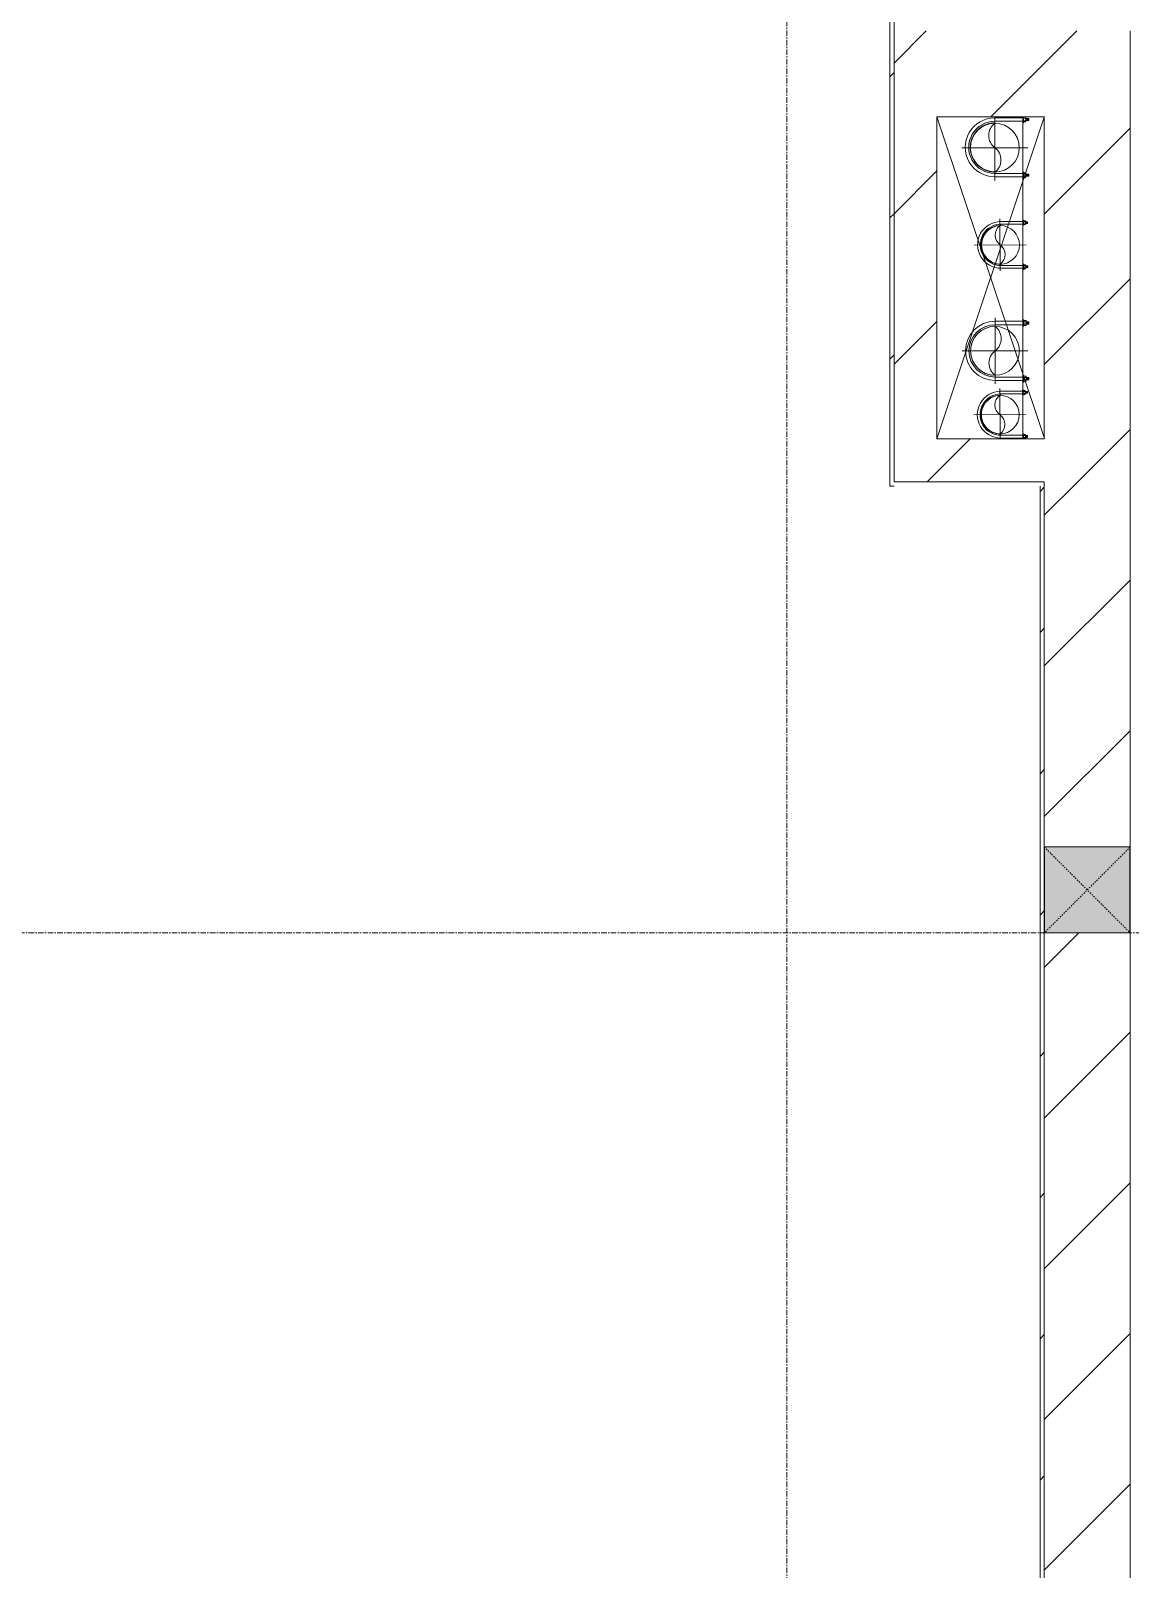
# Model space of a CAD drawing. Header units: millimetres. Extents: x 5121 to 246734, y -48180 to 129206.
# Drawn here: x 116493 to 119053, y 46956 to 50537 of the extents above; entities that cross this region are included whole.
import ezdxf

# ---------------------------------------------------------------- set-up
doc = ezdxf.new("R2010")
doc.units = ezdxf.units.MM
for name, pattern in [('Dash', [6, 3, -3]), ('Grid Line', [22.225, 12.7, -3.175, 3.175, -3.175]), ('IMPORT-CENTER _3_', [10.16, 6.35, -1.27, 1.27, -1.27])]:
    doc.linetypes.add(name, pattern=pattern)
for name, color, linetype, lineweight in [('0-2', 50, 'Continuous', 9), ('A-WALL', 113, 'Continuous', 9), ('A-WALL-1', 250, 'Continuous', 18), ('A-WALL-PATT-3', 111, 'Continuous', 9), ('G-IMPT', 8, 'Continuous', 9), ('G-IMPT-2', 8, 'IMPORT-CENTER _3_', 9), ('M-EQPM', 50, 'Continuous', 9), ('S-COLS', 52, 'Continuous', 9), ('S-COLS-1', 7, 'Continuous', 5), ('S-COLS-5', 52, 'Continuous', 25), ('S-COLS-6', 52, 'Dash', 9), ('S-COLS-HDLN', 52, 'Dash', 9), ('S-GRID-1', 1, 'Grid Line', 9)]:
    doc.layers.add(name, color=color, linetype=linetype, lineweight=lineweight)
pattern_1 = [(45, (0, 0), (-175.3625, 175.3625), [])]
pattern_2 = [(45, (0, 0), (-164.40233, 164.40233), [])]

# ---------------------------------------------------------------- blocks, each defined once
blk = doc.blocks.new('TKTC_XREF_251221_MB TANG 1 - TKTC_XREF_260130_MB TANG 1_dwg_CUM U_DN100-V308-TKCS_MB TỔNG THỂ TẦNG 1')
at = {"layer": 'G-IMPT'}
for p, q in [((-79.1, 66.6), (-79.1, 63.4)), ((-76.6, 66.6), (-76.6, 63.4)), ((-74.6, 66.6), (-74.6, 63.4)), ((-72.7, 69.3), (-72.7, 60.7)), ((-66.9, 67.9), (-71.7, 67.9)), ((-66.9, 62.1), (-71.7, 62.1)), ((-65, 69), (0, 69)), ((-79.1, -63.4), (-79.1, -66.6)), ((-76.6, -63.4), (-76.6, -66.6)), ((-74.6, -63.4), (-74.6, -66.6)), ((-72.7, -60.7), (-72.7, -69.3)), ((-66.9, -62.1), (-71.7, -62.1)), ((-66.9, -67.9), (-71.7, -67.9)), ((-66.9, -72.7), (-66.9, -70.8)), ((-65, -69), (0, -69))]:
    blk.add_line(p, q, dxfattribs=at)
at = {"layer": 'G-IMPT', "flags": 128}
for points in [[(-72.7, 67.6), (-78.1, 67.6), (-78.1, 62.4), (-72.7, 62.4)], [(-71.7, 59.2), (-66.9, 59.2), (-66.9, 70.8), (-71.7, 70.8)], [(-66.9, 70.8), (-66.9, 72.7), (-65, 72.7), (-65, 57.3), (-66.9, 57.3), (-66.9, 59.2)], [(-65, 61), (0, 61), (0, 57)], [(-72.7, -62.4), (-78.1, -62.4), (-78.1, -67.6), (-72.7, -67.6)], [(-71.7, -70.8), (-66.9, -70.8), (-66.9, -59.2), (-71.7, -59.2)], [(-66.9, -59.2), (-66.9, -57.3), (-65, -57.3), (-65, -72)], [(-65, -61), (0, -61), (0, -57)]]:
    blk.add_lwpolyline(points, dxfattribs=at)
at = {"layer": 'G-IMPT'}
for centre, radius, start, end in [((-78.1, 66.6), 0.96, 90, 180), ((-78.1, 63.4), 0.96, 180, 270), ((-71.1, 69.3), 1.56, 112.6199, 247.3801), ((-67.9, 65), 4.8, 143.1301, 216.8699), ((-71.1, 60.7), 1.56, 112.6199, 247.3801), ((0, 0), 69, 270, 90), ((0, 0), 61, 270, 90), ((0, 0), 57, 270, 90), ((-78.1, -63.4), 0.96, 90, 180), ((-78.1, -66.6), 0.96, 180, 270), ((-71.1, -60.7), 1.56, 112.6199, 247.3801), ((-67.9, -65), 4.8, 143.1301, 216.8699), ((-71.1, -69.3), 1.56, 112.6199, 247.3801)]:
    blk.add_arc(centre, radius, start, end, dxfattribs=at)
blk = doc.blocks.new('TKTC_XREF_251221_MB TANG 1 - TKTC_XREF_260130_MB TANG 1_dwg_$cc-V309-TKCS_MB TỔNG THỂ TẦNG 1')
at = {"layer": 'G-IMPT'}
blk.add_circle((0, 0), 0.5, dxfattribs=at)
for centre, radius, start, end in [((0, 0), 0.5, 90, 270), ((0.188, 0.25), 0.313, 126.8699, 233.1301), ((-0.188, -0.25), 0.313, 306.8699, 53.1301)]:
    blk.add_arc(centre, radius, start, end, dxfattribs=at)
at = {"layer": 'G-IMPT-2'}
for p, q in [((0, -0.628), (0, 0.673)), ((-0.673, 0), (0.673, 0))]:
    blk.add_line(p, q, dxfattribs=at)
blk = doc.blocks.new('TKTC_XREF_251221_MB TANG 1 - TKTC_XREF_260130_MB TANG 1_dwg_$cc-4202122-TKCS_MB TỔNG THỂ TẦNG 1')
at = {"layer": 'G-IMPT'}
blk.add_circle((0, 0), 0.5, dxfattribs=at)
for centre, radius, start, end in [((0, 0), 0.5, 90, 270), ((0.188, 0.25), 0.313, 126.8699, 233.1301), ((-0.188, -0.25), 0.313, 306.8699, 53.1301)]:
    blk.add_arc(centre, radius, start, end, dxfattribs=at)
at = {"layer": 'G-IMPT-2'}
for p, q in [((0, -0.673), (0, 0.673)), ((-0.673, 0), (0.673, 0))]:
    blk.add_line(p, q, dxfattribs=at)
blk = doc.blocks.new('TKTC_XREF_251221_MB TANG 1 - TKTC_XREF_260130_MB TANG 1_dwg_CUM U_DN100-V207-TKCS_MB TỔNG THỂ TẦNG 1')
at = {"layer": 'G-IMPT'}
blk.add_hatch(color=256, dxfattribs=at).paths.add_polyline_path([(0, 61), (0, 57), (25.4, 50.7), (36.6, 43.1), (47.8, 30.5), (54.6, 15.8), (55.1, 14.6), (57, 0), (52.8, -20.2), (43.1, -36.6), (30.5, -47.8), (15.8, -54.6), (14.7, -55.1), (0, -58.9), (0, -61), (28.5, -53.7), (40.3, -45.3), (45.3, -40.3), (53.7, -28.5), (59.1, -14.8), (61, 0), (53.7, 28.5), (45.3, 40.3), (32.5, 51.3), (25.1, 55), (14.8, 59.1)])
for p, q in [((-79.1, 66.6), (-79.1, 63.4)), ((-76.6, 66.6), (-76.6, 63.4)), ((-74.6, 66.6), (-74.6, 63.4)), ((-72.7, 69.3), (-72.7, 60.7)), ((-66.9, 67.9), (-71.7, 67.9)), ((-66.9, 62.1), (-71.7, 62.1)), ((-65, 69), (0, 69)), ((-79.1, -63.4), (-79.1, -66.6)), ((-76.6, -63.4), (-76.6, -66.6)), ((-74.6, -63.4), (-74.6, -66.6)), ((-72.7, -60.7), (-72.7, -69.3)), ((-66.9, -62.1), (-71.7, -62.1)), ((-66.9, -67.9), (-71.7, -67.9)), ((-65, -69), (0, -69))]:
    blk.add_line(p, q, dxfattribs=at)
at = {"layer": 'G-IMPT', "flags": 128}
for points in [[(-66.9, 70.8), (-66.9, 72.7), (-65, 72.7), (-65, 57.3), (-66.9, 57.3), (-66.9, 59.2)], [(-72.7, 67.6), (-78.1, 67.6), (-78.1, 62.4), (-72.7, 62.4)], [(-71.7, 59.2), (-66.9, 59.2), (-66.9, 70.8), (-71.7, 70.8)], [(-65, 61), (0, 61), (0, 57)], [(-72.7, -62.4), (-78.1, -62.4), (-78.1, -67.6), (-72.7, -67.6)], [(-71.7, -70.8), (-66.9, -70.8), (-66.9, -59.2), (-71.7, -59.2)], [(-66.9, -59.2), (-66.9, -57.3), (-65, -57.3), (-65, -72.7), (-66.9, -72.7), (-66.9, -70.8)], [(-65, -61), (0, -61), (0, -57)]]:
    blk.add_lwpolyline(points, dxfattribs=at)
at = {"layer": 'G-IMPT'}
for centre, radius, start, end in [((-78.1, 66.6), 0.96, 90, 180), ((-78.1, 63.4), 0.96, 180, 270), ((-71.1, 69.3), 1.56, 112.6199, 247.3801), ((-67.9, 65), 4.8, 143.1301, 216.8699), ((-71.1, 60.7), 1.56, 112.6199, 247.3801), ((0, 0), 69, 270, 90), ((0, 0), 61, 270, 90), ((0, 0), 57, 270, 90), ((-78.1, -63.4), 0.96, 90, 180), ((-78.1, -66.6), 0.96, 180, 270), ((-71.1, -60.7), 1.56, 112.6199, 247.3801), ((-67.9, -65), 4.8, 143.1301, 216.8699), ((-71.1, -69.3), 1.56, 112.6199, 247.3801)]:
    blk.add_arc(centre, radius, start, end, dxfattribs=at)
blk = doc.blocks.new('TKTC_XREF_251221_MB TANG 1 - TKTC_XREF_260130_MB TANG 1_dwg_CUM U_DN100-V310-TKCS_MB TỔNG THỂ TẦNG 1')
at = {"layer": 'G-IMPT'}
blk.add_hatch(color=256, dxfattribs=at).paths.add_polyline_path([(0, 61), (0, 57), (23.6, 51.4), (36.6, 43.1), (47.8, 30.5), (54.6, 15.8), (55.7, 10.1), (57, 0), (52.8, -20.1), (43.1, -36.6), (30.5, -47.8), (15.8, -54.6), (14.8, -55.1), (0, -58.9), (0, -61), (28.5, -53.7), (40.3, -45.3), (45.3, -40.3), (55.1, -25.1), (59.1, -14.8), (60.3, 5.4), (53.7, 28.5), (45.3, 40.3), (35, 49.4), (23.6, 55.7), (6.9, 60.1)])
for p, q in [((-79.1, 66.6), (-79.1, 63.4)), ((-76.6, 66.6), (-76.6, 63.4)), ((-74.6, 66.6), (-74.6, 63.4)), ((-72.7, 69.3), (-72.7, 60.7)), ((-66.9, 67.9), (-71.7, 67.9)), ((-66.9, 62.1), (-71.7, 62.1)), ((-65, 69), (0, 69)), ((-79.1, -63.4), (-79.1, -66.6)), ((-76.6, -63.4), (-76.6, -66.6)), ((-74.6, -63.4), (-74.6, -66.6)), ((-72.7, -60.7), (-72.7, -69.3)), ((-66.9, -62.1), (-71.7, -62.1)), ((-66.9, -67.9), (-71.7, -67.9)), ((-65, -69), (0, -69))]:
    blk.add_line(p, q, dxfattribs=at)
at = {"layer": 'G-IMPT', "flags": 128}
for points in [[(-66.9, 70.8), (-66.9, 72.7), (-65, 72.7), (-65, 57.3), (-66.9, 57.3), (-66.9, 59.2)], [(-72.7, 67.6), (-78.1, 67.6), (-78.1, 62.4), (-72.7, 62.4)], [(-71.7, 59.2), (-66.9, 59.2), (-66.9, 70.8), (-71.7, 70.8)], [(-65, 61), (0, 61), (0, 57)], [(-72.7, -62.4), (-78.1, -62.4), (-78.1, -67.6), (-72.7, -67.6)], [(-71.7, -70.8), (-66.9, -70.8), (-66.9, -59.2), (-71.7, -59.2)], [(-66.9, -59.2), (-66.9, -57.3), (-65, -57.3), (-65, -71.5)], [(-65, -61), (0, -61), (0, -57)]]:
    blk.add_lwpolyline(points, dxfattribs=at)
at = {"layer": 'G-IMPT'}
for centre, radius, start, end in [((-78.1, 66.6), 0.96, 90, 180), ((-78.1, 63.4), 0.96, 180, 270), ((-71.1, 69.3), 1.56, 112.6199, 247.3801), ((-67.9, 65), 4.8, 143.1301, 216.8699), ((-71.1, 60.7), 1.56, 112.6199, 247.3801), ((0, 0), 69, 270, 90), ((0, 0), 61, 270, 90), ((0, 0), 57, 270, 90), ((-78.1, -63.4), 0.96, 90, 180), ((-78.1, -66.6), 0.96, 180, 270), ((-71.1, -60.7), 1.56, 112.6199, 247.3801), ((-67.9, -65), 4.8, 143.1301, 216.8699), ((-71.1, -69.3), 1.56, 112.6199, 247.3801)]:
    blk.add_arc(centre, radius, start, end, dxfattribs=at)
blk = doc.blocks.new('TKTC_XREF_251221_MB TANG 1 - TKTC_XREF_260130_MB TANG 1_dwg_$cc-V311-TKCS_MB TỔNG THỂ TẦNG 1')
at = {"layer": 'G-IMPT'}
blk.add_circle((0, 0), 0.5, dxfattribs=at)
for centre, radius, start, end in [((0, 0), 0.5, 90, 270), ((0.188, 0.25), 0.313, 126.8699, 233.1301), ((-0.188, -0.25), 0.313, 306.8699, 53.1301)]:
    blk.add_arc(centre, radius, start, end, dxfattribs=at)
at = {"layer": 'G-IMPT-2'}
for p, q in [((0, -0.673), (0, 0.635)), ((-0.673, 0), (0.673, 0))]:
    blk.add_line(p, q, dxfattribs=at)
blk = doc.blocks.new('TKTC_XREF_251221_MB TANG 1 - TKTC_XREF_260130_MB TANG 1_dwg_CUM U_DN100-V206-TKCS_MB TỔNG THỂ TẦNG 1')
at = {"layer": 'G-IMPT'}
for p, q in [((-79.1, 66.6), (-79.1, 63.4)), ((-76.6, 66.6), (-76.6, 63.4)), ((-74.6, 66.6), (-74.6, 63.4)), ((-72.7, 69.3), (-72.7, 60.7)), ((-66.9, 67.9), (-71.7, 67.9)), ((-66.9, 62.1), (-71.7, 62.1)), ((-65, 69), (0, 69)), ((-79.1, -63.4), (-79.1, -66.6)), ((-76.6, -63.4), (-76.6, -66.6)), ((-74.6, -63.4), (-74.6, -66.6)), ((-72.7, -60.7), (-72.7, -69.3)), ((-66.9, -62.1), (-71.7, -62.1)), ((-66.9, -67.9), (-71.7, -67.9)), ((-65, -69), (0, -69))]:
    blk.add_line(p, q, dxfattribs=at)
at = {"layer": 'G-IMPT', "flags": 128}
for points in [[(-72.7, 67.6), (-78.1, 67.6), (-78.1, 62.4), (-72.7, 62.4)], [(-71.7, 59.2), (-66.9, 59.2), (-66.9, 70.8), (-71.7, 70.8)], [(-66.9, 70.8), (-66.9, 72.7), (-65, 72.7), (-65, 57.3), (-66.9, 57.3), (-66.9, 59.2)], [(-65, 61), (0, 61), (0, 57)], [(-72.7, -62.4), (-78.1, -62.4), (-78.1, -67.6), (-72.7, -67.6)], [(-71.7, -70.8), (-66.9, -70.8), (-66.9, -59.2), (-71.7, -59.2)], [(-66.9, -59.2), (-66.9, -57.3), (-65, -57.3), (-65, -72.7), (-66.9, -72.7), (-66.9, -70.8)], [(-65, -61), (0, -61), (0, -57)]]:
    blk.add_lwpolyline(points, dxfattribs=at)
at = {"layer": 'G-IMPT'}
for centre, radius, start, end in [((-78.1, 66.6), 0.96, 90, 180), ((-78.1, 63.4), 0.96, 180, 270), ((-71.1, 69.3), 1.56, 112.6199, 247.3801), ((-67.9, 65), 4.8, 143.1301, 216.8699), ((-71.1, 60.7), 1.56, 112.6199, 247.3801), ((0, 0), 69, 270, 90), ((0, 0), 61, 270, 90), ((0, 0), 57, 270, 90), ((-78.1, -63.4), 0.96, 90, 180), ((-78.1, -66.6), 0.96, 180, 270), ((-71.1, -60.7), 1.56, 112.6199, 247.3801), ((-67.9, -65), 4.8, 143.1301, 216.8699), ((-71.1, -69.3), 1.56, 112.6199, 247.3801)]:
    blk.add_arc(centre, radius, start, end, dxfattribs=at)
blk = doc.blocks.new('TKTC_XREF_251221_MB TANG 1 - TKTC_XREF_260130_MB TANG 1_dwg_$cc-4202118-TKCS_MB TỔNG THỂ TẦNG 1')
at = {"layer": 'G-IMPT'}
blk.add_circle((0, 0), 0.5, dxfattribs=at)
for centre, radius, start, end in [((0, 0), 0.5, 90, 270), ((0.188, 0.25), 0.313, 126.8699, 233.1301), ((-0.188, -0.25), 0.313, 306.8699, 53.1301)]:
    blk.add_arc(centre, radius, start, end, dxfattribs=at)
at = {"layer": 'G-IMPT-2'}
for p, q in [((0, -0.673), (0, 0.673)), ((-0.673, 0), (0.673, 0))]:
    blk.add_line(p, q, dxfattribs=at)
blk = doc.blocks.new('TKTC_XREF_251221_MB TANG 1 - TKTC_XREF_260130_MB TANG 1_dwg-4202109-TKCS_MB TỔNG THỂ TẦNG 1')
at = {"layer": 'G-IMPT'}
for p, q in [((-84349.1, -351759.7), (-84349.1, -351009.7)), ((-84299.3, -351009.5), (-84299.3, -351759.7))]:
    blk.add_line(p, q, dxfattribs=at)
for name, p, xscale, yscale, zscale, rotation in [('TKTC_XREF_251221_MB TANG 1 - TKTC_XREF_260130_MB TANG 1_dwg_$cc-V311-TKCS_MB TỔNG THỂ TẦNG 1', (-84414.4, -351081.9), 113.7150000000091, 113.7150000000091, 113.7150000000091, 359.9990086636432), ('TKTC_XREF_251221_MB TANG 1 - TKTC_XREF_260130_MB TANG 1_dwg_CUM U_DN100-V310-TKCS_MB TỔNG THỂ TẦNG 1', (-84414.4, -351081), 0.9975000000000005, 0.9975000000000005, 0.9975000000000005, 180.000991338195), ('TKTC_XREF_251221_MB TANG 1 - TKTC_XREF_260130_MB TANG 1_dwg_$cc-4202118-TKCS_MB TỔNG THỂ TẦNG 1', (-84402.1, -351308.1), 90.00000000005107, 90.00000000005107, 90.00000000005107, 0.3740267799372842), ('TKTC_XREF_251221_MB TANG 1 - TKTC_XREF_260130_MB TANG 1_dwg_CUM U_DN100-V207-TKCS_MB TỔNG THỂ TẦNG 1', (-84413.9, -351554.8), 0.9974999999999965, 0.9974999999999965, 0.9974999999999965, 180.0009913385626), ('TKTC_XREF_251221_MB TANG 1 - TKTC_XREF_260130_MB TANG 1_dwg_$cc-V309-TKCS_MB TỔNG THỂ TẦNG 1', (-84402.7, -351703.2), 90.00000000005107, 90.00000000005107, 90.00000000005107, 0.3740267799372842)]:
    blk.add_blockref(name, p, dxfattribs=dict(xscale=xscale, yscale=yscale, zscale=zscale, rotation=rotation))
at = {"extrusion": (0, 0, -1)}
for name, p, xscale, yscale, zscale, rotation in [('TKTC_XREF_251221_MB TANG 1 - TKTC_XREF_260130_MB TANG 1_dwg_CUM U_DN100-V206-TKCS_MB TỔNG THỂ TẦNG 1', (84400.2, -351308.1), 0.7894736842105242, 0.7894736842105242, -0.7894736842105242, 359.6259732184666), ('TKTC_XREF_251221_MB TANG 1 - TKTC_XREF_260130_MB TANG 1_dwg_$cc-4202122-TKCS_MB TỔNG THỂ TẦNG 1', (84413.9, -351554.8), 113.7150000000092, 113.7150000000092, -113.7150000000092, 179.9990086636432), ('TKTC_XREF_251221_MB TANG 1 - TKTC_XREF_260130_MB TANG 1_dwg_CUM U_DN100-V308-TKCS_MB TỔNG THỂ TẦNG 1', (84400.8, -351703.2), 0.7894736842105242, 0.7894736842105242, -0.7894736842105242, 359.6259732184666)]:
    blk.add_blockref(name, p, dxfattribs=dict(at, xscale=xscale, yscale=yscale, zscale=zscale, rotation=rotation))
blk = doc.blocks.new('TKTC_XREF_251221_MB TANG 1 - TKTC_XREF_251221_MB TANG 1-2038492-TKCS_MB TỔNG THỂ TẦNG 1')
blk.add_blockref('TKTC_XREF_251221_MB TANG 1 - TKTC_XREF_260130_MB TANG 1_dwg-4202109-TKCS_MB TỔNG THỂ TẦNG 1', (169499.1, 384109.7))
blk = doc.blocks.new('G1_SOF - BO TRU - 200x200-3051103-TKCS_MB TỔNG THỂ TẦNG 1')
at = {"layer": 'S-COLS-HDLN'}
for p, q in [((-100, -100), (100, 100)), ((100, -100), (-100, 100))]:
    blk.add_line(p, q, dxfattribs=at)

msp = doc.modelspace()

# ---------------------------------------------------------------- hatches: boundary and pattern name
at = {"layer": 'A-WALL-PATT-3'}
h = msp.add_hatch(dxfattribs=at)
h.set_pattern_fill('FP_43', color=256, style=0, pattern_type=2)
h.set_pattern_definition(pattern_2)
h.paths.add_polyline_path([(118502.5, 49476.9), (118502.5, 53646.9), (118492.5, 53646.9), (118492.5, 49476.9), (118496.6, 49476.9)])
h = msp.add_hatch(dxfattribs=at)
h.set_pattern_fill('FP_1', color=256, style=0, pattern_type=2)
h.set_pattern_definition(pattern_1)
h.paths.add_polyline_path([(118852.9, 50336.9), (119052.5, 50336.9), (119052.5, 50536.9), (118502.5, 50536.9), (118502.6, 50336.9), (118852.6, 50336.9)])
h = msp.add_hatch(dxfattribs=at)
h.set_pattern_fill('FP_1', color=256, style=0, pattern_type=2)
h.set_pattern_definition(pattern_1)
h.paths.add_polyline_path([(118602.5, 49586.9), (118602.1, 50336.9), (118502.5, 50336.9), (118502.6, 49586.9), (118602.1, 49586.9)])
h = msp.add_hatch(dxfattribs=at)
h.set_pattern_fill('FP_1', color=256, style=0, pattern_type=2)
h.set_pattern_definition(pattern_1)
h.paths.add_polyline_path([(118852.6, 49486.9), (119052.5, 49486.9), (119052.5, 50336.9), (118852.5, 50336.9), (118852.5, 49486.9)])
h = msp.add_hatch(dxfattribs=at)
h.set_pattern_fill('FP_1', color=256, style=0, pattern_type=2)
h.set_pattern_definition(pattern_1)
h.paths.add_polyline_path([(118502.6, 49486.9), (118852.5, 49486.9), (118852.5, 49586.9), (118502.5, 49586.9), (118502.5, 49486.9)])
h = msp.add_hatch(dxfattribs=at)
h.set_pattern_fill('FP_43', color=256, style=0, pattern_type=2)
h.set_pattern_definition(pattern_2)
h.paths.add_polyline_path([(118842.5, 45436.9), (118852.5, 45436.9), (118852.5, 45585.3), (118842.5, 45583.1), (118842.5, 45441.8)])
h.paths.add_polyline_path([(118842.5, 46675.3), (118852.5, 46675.3), (118852.5, 49486.9), (118842.5, 49486.9), (118842.5, 47441.8)])
h = msp.add_hatch(dxfattribs=at)
h.set_pattern_fill('FP_1', color=256, style=0, pattern_type=2)
h.set_pattern_definition(pattern_1)
h.paths.add_polyline_path([(119052.5, 45436.9), (119050.6, 45585.3), (118852.5, 45585.3), (118852.8, 45436.9)])
h.paths.add_polyline_path([(119052.5, 46675.3), (119052.5, 48436.9), (118852.5, 48436.9), (118852.9, 46675.3), (119012.5, 46675.3)])
h.paths.add_polyline_path([(118852.6, 48636.9), (119052.5, 48636.9), (119052.5, 49486.9), (118852.5, 49486.9), (118852.5, 48636.9)])
at = {"layer": 'S-COLS-1'}
msp.add_hatch(color=256, dxfattribs=at).paths.add_polyline_path([(118852.9, 48436.9), (119052.5, 48436.9), (119052.5, 48636.9), (118852.5, 48636.9), (118852.6, 48436.9)])

# ---------------------------------------------------------------- linework, layer by layer
at = {"layer": '0-2'}
for p, q in [((118852.7, 49587.6), (118602.5, 50336.9)), ((118602.5, 49586.9), (118852.5, 50335.7))]:
    msp.add_line(p, q, dxfattribs=at)
at = {"layer": 'A-WALL'}
for p, q in [((118852.5, 49486.9), (118852.5, 48636.9)), ((118852.5, 48636.9), (119052.5, 48636.9)), ((118852.5, 48436.9), (118852.5, 46675.3)), ((119052.5, 48436.9), (118852.5, 48436.9))]:
    msp.add_line(p, q, dxfattribs=at)
at = {"layer": 'A-WALL-1'}
for p, q in [((118492.5, 53646.9), (118492.5, 49476.9)), ((118502.5, 49486.9), (118502.5, 53436.9)), ((119052.5, 48636.9), (119052.5, 50536.9)), ((118602.5, 49586.9), (118602.5, 50336.9)), ((118602.5, 50336.9), (118852.5, 50336.9)), ((118852.5, 50336.9), (118852.5, 49586.9)), ((118852.5, 49586.9), (118602.5, 49586.9)), ((118492.5, 49476.9), (118502.5, 49476.9)), ((118852.5, 49486.9), (118502.5, 49486.9)), ((118842.5, 49476.9), (118842.5, 46675.3)), ((118852.5, 48436.9), (118852.5, 48636.9)), ((119052.5, 46675.3), (119052.5, 48436.9))]:
    msp.add_line(p, q, dxfattribs=at)
at = {"layer": 'S-COLS'}
for p, q in [((119052.5, 48636.9), (118852.5, 48636.9)), ((118852.5, 48436.9), (119052.5, 48436.9))]:
    msp.add_line(p, q, dxfattribs=at)
at = {"layer": 'S-COLS-5'}
for p, q in [((118852.5, 48636.9), (118852.5, 48436.9)), ((119052.5, 48436.9), (119052.5, 48636.9))]:
    msp.add_line(p, q, dxfattribs=at)
at = {"layer": 'S-GRID-1'}
for p, q in [((118252.6, 23210.6), (118252.6, 74295.7)), ((129301.8, 48436.9), (31601.8, 48436.9))]:
    msp.add_line(p, q, dxfattribs=at)

# ---------------------------------------------------------------- block references
at = {"layer": 'M-EQPM'}
msp.add_blockref('TKTC_XREF_251221_MB TANG 1 - TKTC_XREF_251221_MB TANG 1-2038492-TKCS_MB TỔNG THỂ TẦNG 1', (33652.6, 17236.9), dxfattribs=at)
at = {"layer": 'S-COLS-6', "rotation": 180}
msp.add_blockref('G1_SOF - BO TRU - 200x200-3051103-TKCS_MB TỔNG THỂ TẦNG 1', (118952.5, 48536.9), dxfattribs=at)

doc.saveas('drawing.dxf')
